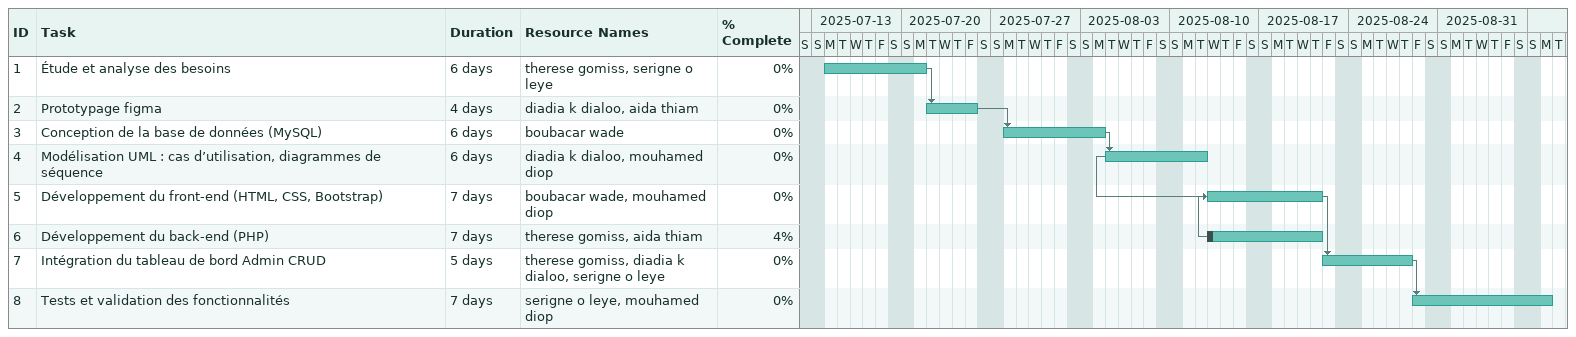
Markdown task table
| ID | Task | Duration | Start | Finish | Predecessors | Resources | % complete |
|---|---|---|---|---|---|---|---|
| 1 | Étude et analyse des besoins | 6d | 2025-07-14 | 2025-07-21 |  | therese gomiss, serigne o leye | 0 |
| 2 | Prototypage figma | 4d | 2025-07-22 | 2025-07-25 | 1 | diadia k dialoo, aida thiam | 0 |
| 3 | Conception de la base de données (MySQL) | 6d | 2025-07-28 | 2025-08-04 | 2 | boubacar wade | 0 |
| 4 | Modélisation UML : cas d’utilisation, diagrammes de séquence | 6d | 2025-08-05 | 2025-08-12 | 3 | diadia k dialoo, mouhamed diop | 0 |
| 5 | Développement du front-end (HTML, CSS, Bootstrap) | 7d | 2025-08-13 | 2025-08-21 | 4SS, 6SS | boubacar wade, mouhamed diop | 0 |
| 6 | Développement du back-end (PHP) | 7d | 2025-08-13 | 2025-08-21 |  | therese gomiss, aida thiam | 4 |
| 7 | Intégration du tableau de bord Admin CRUD | 5d | 2025-08-22 | 2025-08-28 | 5 | therese gomiss, diadia k dialoo, serigne o leye | 0 |
| 8 | Tests et validation des fonctionnalités | 7d | 2025-08-29 | 2025-09-08 | 7 | serigne o leye, mouhamed diop | 0 |
